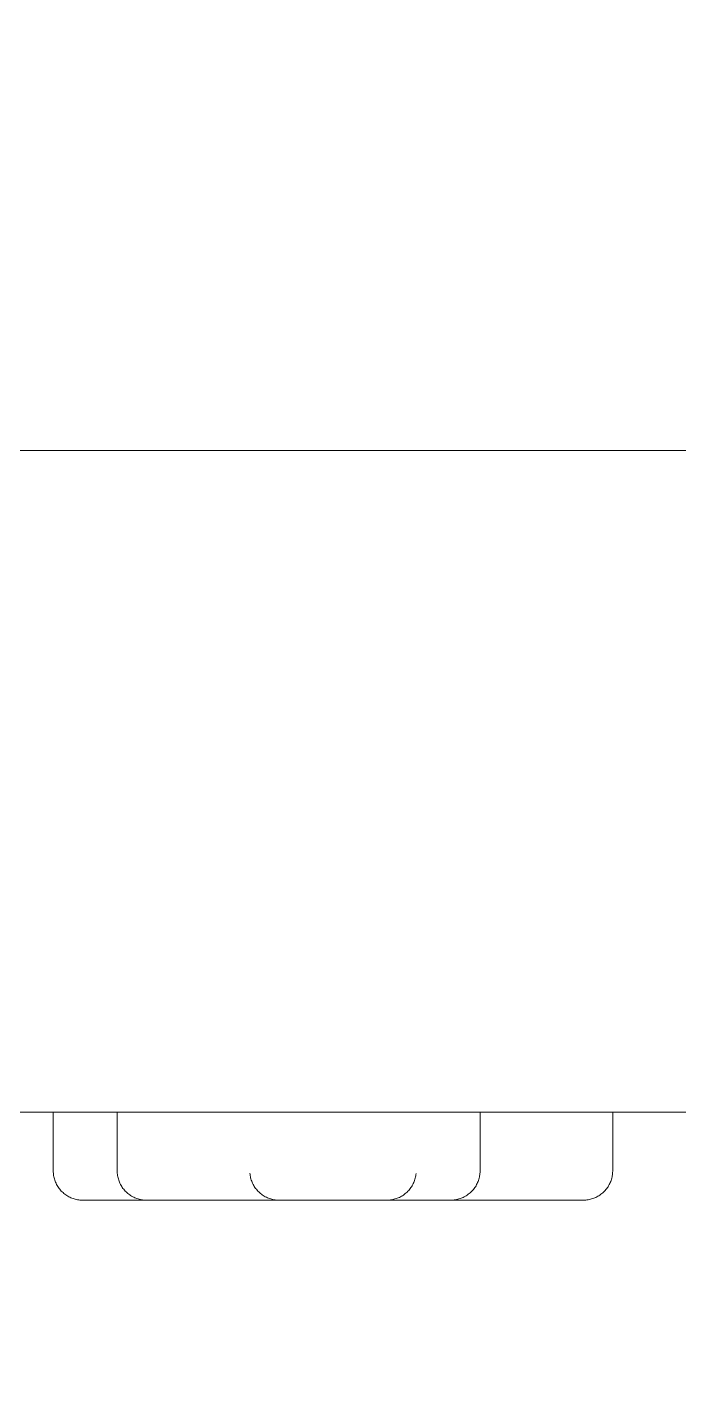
# Model space of a CAD drawing. Header units: metres. Extents: x 13415 to 21618, y 7657 to 10396.
# Drawn here: x 20235.865 to 20238.093, y 8014.333 to 8018.954 of the extents above; entities that cross this region are included whole.
import ezdxf

# ---------------------------------------------------------------- set-up
doc = ezdxf.new("R2010")
doc.units = ezdxf.units.M
doc.header["$LTSCALE"] = 0.2
doc.layers.add('02', color=2, linetype='Continuous')
doc.layers.add('A-GENM', color=2, linetype='Continuous', lineweight=9)

# ---------------------------------------------------------------- blocks, each defined once
blk = doc.blocks.new('chuv')
at = {"layer": 'A-GENM'}
for p, q in [((19993.0889, 7552.5926), (19992.8599, 7552.5926)), ((19993.0585, 7552.5926), (19993.0585, 7552.3926)), ((19993.0585, 7552.5926), (19993.0585, 7552.3926)), ((19993.0889, 7552.5926), (19993.4054, 7552.5926)), ((19993.0889, 7552.5926), (19993.8317, 7552.5926)), ((19993.4054, 7552.5926), (19993.0889, 7552.5926)), ((19993.5118, 7552.5926), (19993.5118, 7552.3926)), ((19993.6302, 7552.5926), (19994.6334, 7552.5926)), ((19994.6334, 7552.5926), (19994.7518, 7552.5926)), ((19994.7518, 7552.3926), (19994.7518, 7552.5926)), ((19994.7578, 7552.5926), (19994.9702, 7552.5926)), ((19994.9702, 7552.3926), (19994.9702, 7552.5926))]:
    blk.add_line(p, q, dxfattribs=at)
at = {"layer": 'A-GENM', "flags": 128}
for points in [[(19992.2586, 7554.8526), (19992.9292, 7554.8526), (19993.5801, 7554.8526), (19994.2103, 7554.8526), (19994.8187, 7554.8526), (19995.4045, 7554.8526), (19995.9666, 7554.8526), (19996.5042, 7554.8526), (19997.0163, 7554.8526), (19997.5023, 7554.8526), (19997.9613, 7554.8526), (19998.3925, 7554.8526), (19998.7953, 7554.8526)], [(19998.899, 7554.8526), (19998.504, 7554.8526), (19998.0804, 7554.8526), (19997.6289, 7554.8526), (19997.1501, 7554.8526), (19996.645, 7554.8526), (19996.1142, 7554.8526), (19995.5586, 7554.8526), (19994.9791, 7554.8526), (19994.3767, 7554.8526), (19993.7523, 7554.8526), (19993.1068, 7554.8526), (19992.4415, 7554.8526)], [(19992.3715, 7552.5926), (19993.0486, 7552.5926), (19993.7058, 7552.5926), (19994.3422, 7552.5926), (19994.9565, 7552.5926), (19995.548, 7552.5926), (19996.1155, 7552.5926), (19996.6583, 7552.5926), (19997.1755, 7552.5926), (19997.6661, 7552.5926), (19998.1296, 7552.5926), (19998.565, 7552.5926), (19998.9717, 7552.5926)], [(19993.1585, 7552.2926), (19993.1545, 7552.2926), (19993.1505, 7552.2929), (19993.1466, 7552.2933), (19993.1426, 7552.2938), (19993.1387, 7552.2946), (19993.1348, 7552.2954), (19993.1309, 7552.2965), (19993.1271, 7552.2976), (19993.1233, 7552.299), (19993.1196, 7552.3005), (19993.1159, 7552.3021), (19993.1124, 7552.3039), (19993.1088, 7552.3058), (19993.1054, 7552.3078), (19993.1021, 7552.31), (19993.0988, 7552.3124), (19993.0956, 7552.3148), (19993.0926, 7552.3174), (19993.0896, 7552.3201), (19993.0868, 7552.3229), (19993.0841, 7552.3258), (19993.0815, 7552.3289), (19993.079, 7552.332), (19993.0766, 7552.3352), (19993.0744, 7552.3385), (19993.0723, 7552.3419), (19993.0703, 7552.3454), (19993.0685, 7552.349), (19993.0668, 7552.3526), (19993.0653, 7552.3563), (19993.0639, 7552.3601), (19993.0627, 7552.3639), (19993.0617, 7552.3678), (19993.0607, 7552.3716), (19993.06, 7552.3756), (19993.0594, 7552.3795), (19993.0589, 7552.3835), (19993.0587, 7552.3875), (19993.0585, 7552.3915), (19993.0585, 7552.3926)], [(19993.1585, 7552.2926), (19993.1545, 7552.2926), (19993.1505, 7552.2929), (19993.1466, 7552.2933), (19993.1426, 7552.2938), (19993.1387, 7552.2946), (19993.1348, 7552.2954), (19993.1309, 7552.2965), (19993.1271, 7552.2976), (19993.1233, 7552.299), (19993.1196, 7552.3005), (19993.1159, 7552.3021), (19993.1124, 7552.3039), (19993.1088, 7552.3058), (19993.1054, 7552.3078), (19993.1021, 7552.31), (19993.0988, 7552.3124), (19993.0956, 7552.3148), (19993.0926, 7552.3174), (19993.0896, 7552.3201), (19993.0868, 7552.3229), (19993.0841, 7552.3258), (19993.0815, 7552.3289), (19993.079, 7552.332), (19993.0766, 7552.3352), (19993.0744, 7552.3385), (19993.0723, 7552.3419), (19993.0703, 7552.3454), (19993.0685, 7552.349), (19993.0668, 7552.3526), (19993.0653, 7552.3563), (19993.0639, 7552.3601), (19993.0627, 7552.3639), (19993.0617, 7552.3678), (19993.0607, 7552.3716), (19993.06, 7552.3756), (19993.0594, 7552.3795), (19993.0589, 7552.3835), (19993.0587, 7552.3875), (19993.0585, 7552.3915), (19993.0585, 7552.3926)], [(19993.6118, 7552.2926), (19993.6078, 7552.2926), (19993.6038, 7552.2929), (19993.5998, 7552.2933), (19993.5958, 7552.2938), (19993.5919, 7552.2946), (19993.588, 7552.2954), (19993.5841, 7552.2965), (19993.5803, 7552.2976), (19993.5765, 7552.299), (19993.5728, 7552.3005), (19993.5692, 7552.3021), (19993.5656, 7552.3039), (19993.5621, 7552.3058), (19993.5587, 7552.3078), (19993.5553, 7552.31), (19993.5521, 7552.3124), (19993.5489, 7552.3148), (19993.5458, 7552.3174), (19993.5429, 7552.3201), (19993.54, 7552.3229), (19993.5373, 7552.3258), (19993.5347, 7552.3289), (19993.5322, 7552.332), (19993.5299, 7552.3352), (19993.5276, 7552.3385), (19993.5255, 7552.3419), (19993.5236, 7552.3454), (19993.5218, 7552.349), (19993.5201, 7552.3526), (19993.5186, 7552.3563), (19993.5172, 7552.3601), (19993.516, 7552.3639), (19993.5149, 7552.3678), (19993.514, 7552.3716), (19993.5132, 7552.3756), (19993.5126, 7552.3795), (19993.5122, 7552.3835), (19993.5119, 7552.3875), (19993.5118, 7552.3915), (19993.5118, 7552.3926)], [(19993.6118, 7552.2926), (19993.6078, 7552.2926), (19993.6038, 7552.2929), (19993.5998, 7552.2933), (19993.5958, 7552.2938), (19993.5919, 7552.2946), (19993.588, 7552.2954), (19993.5841, 7552.2965), (19993.5803, 7552.2976), (19993.5765, 7552.299), (19993.5728, 7552.3005), (19993.5692, 7552.3021), (19993.5656, 7552.3039), (19993.5621, 7552.3058), (19993.5587, 7552.3078), (19993.5553, 7552.31), (19993.5521, 7552.3124), (19993.5489, 7552.3148), (19993.5458, 7552.3174), (19993.5429, 7552.3201), (19993.54, 7552.3229), (19993.5373, 7552.3258), (19993.5347, 7552.3289), (19993.5322, 7552.332), (19993.5299, 7552.3352), (19993.5276, 7552.3385), (19993.5255, 7552.3419), (19993.5236, 7552.3454), (19993.5218, 7552.349), (19993.5201, 7552.3526), (19993.5186, 7552.3563), (19993.5172, 7552.3601), (19993.516, 7552.3639), (19993.5149, 7552.3678), (19993.514, 7552.3716), (19993.5132, 7552.3756), (19993.5126, 7552.3795), (19993.5122, 7552.3835)], [(19993.8302, 7552.2926), (19993.8262, 7552.2926), (19993.8222, 7552.2929), (19993.8182, 7552.2933), (19993.8143, 7552.2938), (19993.8103, 7552.2946), (19993.8064, 7552.2954), (19993.8026, 7552.2965), (19993.7987, 7552.2976), (19993.795, 7552.299), (19993.7912, 7552.3005), (19993.7876, 7552.3021), (19993.784, 7552.3039), (19993.7805, 7552.3058), (19993.7771, 7552.3078), (19993.7737, 7552.31), (19993.7705, 7552.3124), (19993.7673, 7552.3148), (19993.7643, 7552.3174), (19993.7613, 7552.3201), (19993.7585, 7552.3229), (19993.7557, 7552.3258), (19993.7531, 7552.3289), (19993.7506, 7552.332), (19993.7483, 7552.3352), (19993.746, 7552.3385), (19993.744, 7552.3419), (19993.742, 7552.3454), (19993.7402, 7552.349), (19993.7385, 7552.3526), (19993.737, 7552.3563), (19993.7356, 7552.3601), (19993.7344, 7552.3639), (19993.7333, 7552.3678), (19993.7324, 7552.3716), (19993.7316, 7552.3756), (19993.731, 7552.3795), (19993.7306, 7552.3835)], [(19994.2982, 7552.3846), (19994.2978, 7552.3806), (19994.2973, 7552.3766), (19994.2965, 7552.3727), (19994.2957, 7552.3688), (19994.2946, 7552.3649), (19994.2935, 7552.3611), (19994.2921, 7552.3573), (19994.2906, 7552.3536), (19994.289, 7552.35), (19994.2872, 7552.3464), (19994.2853, 7552.3429), (19994.2833, 7552.3394), (19994.2811, 7552.3361), (19994.2787, 7552.3328), (19994.2763, 7552.3297), (19994.2737, 7552.3266), (19994.271, 7552.3237), (19994.2682, 7552.3208), (19994.2653, 7552.3181), (19994.2622, 7552.3155), (19994.2591, 7552.313), (19994.2559, 7552.3106), (19994.2526, 7552.3084), (19994.2492, 7552.3063), (19994.2457, 7552.3044), (19994.2421, 7552.3026), (19994.2385, 7552.3009), (19994.2348, 7552.2994), (19994.231, 7552.298), (19994.2272, 7552.2968), (19994.2233, 7552.2957), (19994.2195, 7552.2948), (19994.2155, 7552.294), (19994.2116, 7552.2934), (19994.2076, 7552.293), (19994.2036, 7552.2927), (19994.1996, 7552.2926), (19994.1985, 7552.2926)], [(19994.2982, 7552.3846), (19994.2978, 7552.3806), (19994.2973, 7552.3766), (19994.2965, 7552.3727), (19994.2957, 7552.3688), (19994.2946, 7552.3649), (19994.2935, 7552.3611), (19994.2921, 7552.3573), (19994.2906, 7552.3536), (19994.289, 7552.35), (19994.2872, 7552.3464), (19994.2853, 7552.3429), (19994.2833, 7552.3394), (19994.2811, 7552.3361), (19994.2787, 7552.3328), (19994.2763, 7552.3297), (19994.2737, 7552.3266), (19994.271, 7552.3237), (19994.2682, 7552.3208), (19994.2653, 7552.3181), (19994.2622, 7552.3155), (19994.2591, 7552.313), (19994.2559, 7552.3106), (19994.2526, 7552.3084), (19994.2492, 7552.3063), (19994.2457, 7552.3044), (19994.2421, 7552.3026), (19994.2385, 7552.3009), (19994.2348, 7552.2994), (19994.231, 7552.298), (19994.2272, 7552.2968), (19994.2233, 7552.2957), (19994.2195, 7552.2948), (19994.2155, 7552.294), (19994.2116, 7552.2934), (19994.2076, 7552.293), (19994.2036, 7552.2927), (19994.1996, 7552.2926), (19994.1985, 7552.2926)], [(19994.7518, 7552.3926), (19994.7517, 7552.3886), (19994.7515, 7552.3846), (19994.7511, 7552.3806), (19994.7505, 7552.3766), (19994.7498, 7552.3727), (19994.7489, 7552.3688), (19994.7479, 7552.3649), (19994.7467, 7552.3611), (19994.7454, 7552.3573), (19994.7439, 7552.3536), (19994.7423, 7552.35), (19994.7405, 7552.3464), (19994.7386, 7552.3429), (19994.7365, 7552.3394), (19994.7343, 7552.3361), (19994.732, 7552.3328), (19994.7295, 7552.3297), (19994.727, 7552.3266), (19994.7243, 7552.3237), (19994.7214, 7552.3208), (19994.7185, 7552.3181), (19994.7155, 7552.3155), (19994.7124, 7552.313), (19994.7091, 7552.3106), (19994.7058, 7552.3084), (19994.7024, 7552.3063), (19994.6989, 7552.3044), (19994.6953, 7552.3026), (19994.6917, 7552.3009), (19994.688, 7552.2994), (19994.6843, 7552.298), (19994.6804, 7552.2968), (19994.6766, 7552.2957), (19994.6727, 7552.2948), (19994.6688, 7552.294), (19994.6648, 7552.2934), (19994.6608, 7552.293), (19994.6569, 7552.2927), (19994.6529, 7552.2926), (19994.6518, 7552.2926)], [(19994.7515, 7552.3846), (19994.7511, 7552.3806), (19994.7505, 7552.3766), (19994.7498, 7552.3727), (19994.7489, 7552.3688), (19994.7479, 7552.3649), (19994.7467, 7552.3611), (19994.7454, 7552.3573), (19994.7439, 7552.3536), (19994.7423, 7552.35), (19994.7405, 7552.3464), (19994.7386, 7552.3429), (19994.7365, 7552.3394), (19994.7343, 7552.3361), (19994.732, 7552.3328), (19994.7295, 7552.3297), (19994.727, 7552.3266), (19994.7243, 7552.3237), (19994.7214, 7552.3208), (19994.7185, 7552.3181), (19994.7155, 7552.3155), (19994.7124, 7552.313), (19994.7091, 7552.3106), (19994.7058, 7552.3084), (19994.7024, 7552.3063), (19994.6989, 7552.3044), (19994.6953, 7552.3026), (19994.6917, 7552.3009), (19994.688, 7552.2994), (19994.6843, 7552.298), (19994.6804, 7552.2968), (19994.6766, 7552.2957), (19994.6727, 7552.2948), (19994.6688, 7552.294), (19994.6648, 7552.2934), (19994.6608, 7552.293), (19994.6569, 7552.2927), (19994.6529, 7552.2926), (19994.6518, 7552.2926)], [(19994.9702, 7552.3926), (19994.9701, 7552.3886), (19994.9699, 7552.3846), (19994.9695, 7552.3806), (19994.9689, 7552.3766), (19994.9682, 7552.3727), (19994.9673, 7552.3688), (19994.9663, 7552.3649), (19994.9651, 7552.3611), (19994.9638, 7552.3573), (19994.9623, 7552.3536), (19994.9607, 7552.35), (19994.9589, 7552.3464), (19994.957, 7552.3429), (19994.9549, 7552.3394), (19994.9527, 7552.3361), (19994.9504, 7552.3328), (19994.9479, 7552.3297), (19994.9454, 7552.3266), (19994.9427, 7552.3237), (19994.9399, 7552.3208), (19994.9369, 7552.3181), (19994.9339, 7552.3155), (19994.9308, 7552.313), (19994.9275, 7552.3106), (19994.9242, 7552.3084), (19994.9208, 7552.3063), (19994.9173, 7552.3044), (19994.9138, 7552.3026), (19994.9101, 7552.3009), (19994.9064, 7552.2994), (19994.9027, 7552.298), (19994.8989, 7552.2968), (19994.895, 7552.2957), (19994.8911, 7552.2948), (19994.8872, 7552.294), (19994.8832, 7552.2934), (19994.8793, 7552.293), (19994.8753, 7552.2927), (19994.8713, 7552.2926), (19994.8702, 7552.2926)], [(19993.1585, 7552.2926), (19993.1589, 7552.2926), (19993.1602, 7552.2926), (19993.1623, 7552.2926), (19993.1652, 7552.2926), (19993.1689, 7552.2926), (19993.1734, 7552.2926), (19993.1788, 7552.2926), (19993.184, 7552.2926)], [(19993.1585, 7552.2926), (19993.1589, 7552.2926), (19993.1602, 7552.2926), (19993.1623, 7552.2926), (19993.1652, 7552.2926), (19993.1689, 7552.2926), (19993.1734, 7552.2926), (19993.1788, 7552.2926), (19993.1849, 7552.2926), (19993.1919, 7552.2926), (19993.1996, 7552.2926), (19993.2081, 7552.2926), (19993.2173, 7552.2926), (19993.2273, 7552.2926), (19993.238, 7552.2926), (19993.2494, 7552.2926), (19993.2614, 7552.2926), (19993.2742, 7552.2926), (19993.2876, 7552.2926), (19993.3016, 7552.2926), (19993.3162, 7552.2926), (19993.3314, 7552.2926), (19993.3472, 7552.2926), (19993.3635, 7552.2926), (19993.3803, 7552.2926), (19993.3976, 7552.2926), (19993.4153, 7552.2926), (19993.4334, 7552.2926), (19993.452, 7552.2926), (19993.4709, 7552.2926), (19993.4901, 7552.2926), (19993.5096, 7552.2926), (19993.5294, 7552.2926), (19993.5495, 7552.2926), (19993.5697, 7552.2926), (19993.5901, 7552.2926), (19993.6107, 7552.2926), (19993.6314, 7552.2926), (19993.6521, 7552.2926), (19993.6729, 7552.2926), (19993.6937, 7552.2926), (19993.7145, 7552.2926), (19993.7352, 7552.2926), (19993.7558, 7552.2926), (19993.7763, 7552.2926), (19993.7967, 7552.2926), (19993.8168, 7552.2926), (19993.8368, 7552.2926), (19993.8564, 7552.2926), (19993.8758, 7552.2926), (19993.8949, 7552.2926), (19993.9137, 7552.2926), (19993.932, 7552.2926), (19993.95, 7552.2926), (19993.9675, 7552.2926), (19993.9845, 7552.2926), (19994.0011, 7552.2926), (19994.0172, 7552.2926), (19994.0327, 7552.2926), (19994.0476, 7552.2926), (19994.062, 7552.2926), (19994.0757, 7552.2926), (19994.0888, 7552.2926), (19994.1013, 7552.2926), (19994.113, 7552.2926), (19994.1241, 7552.2926), (19994.1345, 7552.2926), (19994.1441, 7552.2926), (19994.153, 7552.2926), (19994.1611, 7552.2926), (19994.1685, 7552.2926), (19994.1731, 7552.2926)], [(19994.1731, 7552.2926), (19994.1663, 7552.2926), (19994.1587, 7552.2926), (19994.1503, 7552.2926), (19994.1412, 7552.2926), (19994.1313, 7552.2926), (19994.1207, 7552.2926), (19994.1094, 7552.2926), (19994.0974, 7552.2926), (19994.0848, 7552.2926), (19994.0715, 7552.2926), (19994.0575, 7552.2926), (19994.043, 7552.2926), (19994.0279, 7552.2926), (19994.0122, 7552.2926), (19993.996, 7552.2926), (19993.9792, 7552.2926), (19993.962, 7552.2926), (19993.9444, 7552.2926), (19993.9263, 7552.2926), (19993.9078, 7552.2926), (19993.889, 7552.2926), (19993.8698, 7552.2926), (19993.8503, 7552.2926), (19993.8305, 7552.2926), (19993.8105, 7552.2926), (19993.7903, 7552.2926), (19993.7699, 7552.2926), (19993.7494, 7552.2926), (19993.7287, 7552.2926), (19993.708, 7552.2926), (19993.6872, 7552.2926), (19993.6664, 7552.2926), (19993.6456, 7552.2926), (19993.6249, 7552.2926), (19993.6042, 7552.2926), (19993.5837, 7552.2926), (19993.5633, 7552.2926), (19993.5432, 7552.2926), (19993.5232, 7552.2926), (19993.5035, 7552.2926), (19993.484, 7552.2926), (19993.4649, 7552.2926), (19993.4461, 7552.2926), (19993.4277, 7552.2926), (19993.4097, 7552.2926), (19993.3921, 7552.2926), (19993.375, 7552.2926), (19993.3583, 7552.2926), (19993.3422, 7552.2926), (19993.3266, 7552.2926), (19993.3116, 7552.2926), (19993.2971, 7552.2926), (19993.2833, 7552.2926), (19993.2701, 7552.2926), (19993.2576, 7552.2926), (19993.2457, 7552.2926), (19993.2345, 7552.2926), (19993.2241, 7552.2926), (19993.2143, 7552.2926), (19993.2053, 7552.2926), (19993.1971, 7552.2926), (19993.1896, 7552.2926), (19993.1829, 7552.2926), (19993.177, 7552.2926), (19993.1719, 7552.2926), (19993.1676, 7552.2926), (19993.1642, 7552.2926), (19993.1615, 7552.2926), (19993.1597, 7552.2926), (19993.1587, 7552.2926)], [(19993.184, 7552.2926), (19993.1779, 7552.2926), (19993.1727, 7552.2926), (19993.1683, 7552.2926), (19993.1647, 7552.2926), (19993.1619, 7552.2926), (19993.16, 7552.2926), (19993.1588, 7552.2926)], [(19993.184, 7552.2926), (19993.1908, 7552.2926), (19993.1984, 7552.2926), (19993.2068, 7552.2926), (19993.2159, 7552.2926), (19993.2258, 7552.2926), (19993.2363, 7552.2926), (19993.2476, 7552.2926), (19993.2596, 7552.2926), (19993.2723, 7552.2926), (19993.2856, 7552.2926), (19993.2995, 7552.2926), (19993.3141, 7552.2926), (19993.3292, 7552.2926), (19993.3449, 7552.2926), (19993.3611, 7552.2926), (19993.3778, 7552.2926), (19993.395, 7552.2926), (19993.4127, 7552.2926), (19993.4308, 7552.2926), (19993.4492, 7552.2926), (19993.4681, 7552.2926), (19993.4873, 7552.2926), (19993.5068, 7552.2926), (19993.5265, 7552.2926), (19993.5465, 7552.2926), (19993.5668, 7552.2926), (19993.5872, 7552.2926), (19993.6077, 7552.2926), (19993.6284, 7552.2926), (19993.6491, 7552.2926), (19993.6699, 7552.2926), (19993.6907, 7552.2926), (19993.7115, 7552.2926), (19993.7322, 7552.2926), (19993.7528, 7552.2926), (19993.7733, 7552.2926), (19993.7937, 7552.2926), (19993.8139, 7552.2926), (19993.8339, 7552.2926), (19993.8536, 7552.2926), (19993.873, 7552.2926), (19993.8922, 7552.2926), (19993.9109, 7552.2926), (19993.9294, 7552.2926), (19993.9474, 7552.2926), (19993.965, 7552.2926), (19993.9821, 7552.2926), (19993.9987, 7552.2926), (19994.0149, 7552.2926), (19994.0304, 7552.2926), (19994.0455, 7552.2926), (19994.0599, 7552.2926), (19994.0737, 7552.2926), (19994.0869, 7552.2926), (19994.0995, 7552.2926), (19994.1114, 7552.2926), (19994.1225, 7552.2926), (19994.133, 7552.2926), (19994.1427, 7552.2926), (19994.1517, 7552.2926), (19994.16, 7552.2926), (19994.1675, 7552.2926), (19994.1741, 7552.2926), (19994.18, 7552.2926), (19994.1851, 7552.2926), (19994.1894, 7552.2926), (19994.1929, 7552.2926), (19994.1955, 7552.2926), (19994.1973, 7552.2926), (19994.1983, 7552.2926)], [(19994.1985, 7552.2926), (19994.1981, 7552.2926), (19994.1969, 7552.2926), (19994.1948, 7552.2926), (19994.1919, 7552.2926), (19994.1882, 7552.2926), (19994.1836, 7552.2926), (19994.1783, 7552.2926), (19994.1721, 7552.2926), (19994.1652, 7552.2926), (19994.1575, 7552.2926), (19994.149, 7552.2926), (19994.1398, 7552.2926), (19994.1298, 7552.2926), (19994.1191, 7552.2926), (19994.1077, 7552.2926), (19994.0956, 7552.2926), (19994.0829, 7552.2926), (19994.0695, 7552.2926), (19994.0554, 7552.2926), (19994.0408, 7552.2926), (19994.0256, 7552.2926), (19994.0098, 7552.2926), (19993.9936, 7552.2926), (19993.9768, 7552.2926), (19993.9595, 7552.2926), (19993.9418, 7552.2926), (19993.9236, 7552.2926), (19993.9051, 7552.2926), (19993.8862, 7552.2926), (19993.867, 7552.2926), (19993.8474, 7552.2926), (19993.8276, 7552.2926), (19993.8076, 7552.2926), (19993.7873, 7552.2926), (19993.7669, 7552.2926), (19993.7463, 7552.2926), (19993.7257, 7552.2926), (19993.7049, 7552.2926), (19993.6841, 7552.2926), (19993.6633, 7552.2926), (19993.6426, 7552.2926), (19993.6219, 7552.2926), (19993.6012, 7552.2926), (19993.5807, 7552.2926), (19993.5604, 7552.2926), (19993.5402, 7552.2926), (19993.5203, 7552.2926), (19993.5006, 7552.2926), (19993.4812, 7552.2926), (19993.4621, 7552.2926), (19993.4434, 7552.2926), (19993.425, 7552.2926), (19993.4071, 7552.2926), (19993.3896, 7552.2926), (19993.3725, 7552.2926), (19993.3559, 7552.2926), (19993.3399, 7552.2926), (19993.3244, 7552.2926), (19993.3094, 7552.2926), (19993.2951, 7552.2926), (19993.2813, 7552.2926), (19993.2682, 7552.2926), (19993.2558, 7552.2926), (19993.244, 7552.2926), (19993.2329, 7552.2926), (19993.2226, 7552.2926), (19993.2129, 7552.2926), (19993.2041, 7552.2926), (19993.1959, 7552.2926), (19993.1886, 7552.2926), (19993.184, 7552.2926)], [(19993.6118, 7552.2926), (19993.6122, 7552.2926), (19993.6134, 7552.2926), (19993.6155, 7552.2926), (19993.6184, 7552.2926), (19993.6221, 7552.2926), (19993.6267, 7552.2926), (19993.632, 7552.2926), (19993.6382, 7552.2926), (19993.6451, 7552.2926), (19993.6528, 7552.2926), (19993.6613, 7552.2926), (19993.6705, 7552.2926), (19993.6805, 7552.2926), (19993.6912, 7552.2926), (19993.7026, 7552.2926), (19993.7111, 7552.2926)], [(19993.6118, 7552.2926), (19993.6122, 7552.2926), (19993.6134, 7552.2926), (19993.6155, 7552.2926), (19993.6184, 7552.2926), (19993.6221, 7552.2926), (19993.6267, 7552.2926), (19993.632, 7552.2926), (19993.6382, 7552.2926), (19993.6451, 7552.2926), (19993.6528, 7552.2926), (19993.6613, 7552.2926), (19993.6705, 7552.2926), (19993.6805, 7552.2926), (19993.6912, 7552.2926), (19993.7026, 7552.2926), (19993.7147, 7552.2926), (19993.7274, 7552.2926), (19993.7408, 7552.2926), (19993.7549, 7552.2926), (19993.7695, 7552.2926), (19993.7847, 7552.2926), (19993.8005, 7552.2926), (19993.8168, 7552.2926), (19993.8335, 7552.2926), (19993.8508, 7552.2926), (19993.8685, 7552.2926), (19993.8867, 7552.2926), (19993.9052, 7552.2926), (19993.9241, 7552.2926), (19993.9434, 7552.2926), (19993.9629, 7552.2926), (19993.9827, 7552.2926), (19994.0027, 7552.2926), (19994.023, 7552.2926), (19994.0434, 7552.2926), (19994.064, 7552.2926), (19994.0846, 7552.2926), (19994.1054, 7552.2926), (19994.1262, 7552.2926), (19994.147, 7552.2926), (19994.1677, 7552.2926), (19994.1884, 7552.2926), (19994.2091, 7552.2926), (19994.2296, 7552.2926), (19994.2499, 7552.2926), (19994.2701, 7552.2926), (19994.29, 7552.2926), (19994.3097, 7552.2926), (19994.3291, 7552.2926), (19994.3482, 7552.2926), (19994.3669, 7552.2926), (19994.3853, 7552.2926), (19994.4032, 7552.2926), (19994.4207, 7552.2926), (19994.4378, 7552.2926), (19994.4544, 7552.2926), (19994.4704, 7552.2926), (19994.4859, 7552.2926), (19994.5009, 7552.2926), (19994.5152, 7552.2926), (19994.529, 7552.2926), (19994.5421, 7552.2926), (19994.5525, 7552.2926)], [(19993.7111, 7552.2926), (19993.6992, 7552.2926), (19993.688, 7552.2926), (19993.6775, 7552.2926), (19993.6678, 7552.2926), (19993.6588, 7552.2926), (19993.6505, 7552.2926), (19993.643, 7552.2926), (19993.6363, 7552.2926), (19993.6304, 7552.2926), (19993.6253, 7552.2926), (19993.621, 7552.2926), (19993.6175, 7552.2926), (19993.6148, 7552.2926), (19993.613, 7552.2926), (19993.612, 7552.2926)], [(19994.5525, 7552.2926), (19994.5399, 7552.2926), (19994.5267, 7552.2926), (19994.5129, 7552.2926), (19994.4984, 7552.2926), (19994.4834, 7552.2926), (19994.4678, 7552.2926), (19994.4516, 7552.2926), (19994.435, 7552.2926), (19994.4178, 7552.2926), (19994.4002, 7552.2926), (19994.3822, 7552.2926), (19994.3638, 7552.2926), (19994.345, 7552.2926), (19994.3259, 7552.2926), (19994.3064, 7552.2926), (19994.2867, 7552.2926), (19994.2667, 7552.2926), (19994.2465, 7552.2926), (19994.2261, 7552.2926), (19994.2056, 7552.2926), (19994.185, 7552.2926), (19994.1642, 7552.2926), (19994.1435, 7552.2926), (19994.1227, 7552.2926), (19994.1019, 7552.2926), (19994.0811, 7552.2926), (19994.0605, 7552.2926), (19994.0399, 7552.2926), (19994.0196, 7552.2926), (19993.9993, 7552.2926), (19993.9793, 7552.2926), (19993.9596, 7552.2926), (19993.9401, 7552.2926), (19993.9209, 7552.2926), (19993.9021, 7552.2926), (19993.8836, 7552.2926), (19993.8655, 7552.2926), (19993.8479, 7552.2926), (19993.8307, 7552.2926), (19993.814, 7552.2926), (19993.7978, 7552.2926), (19993.7821, 7552.2926), (19993.767, 7552.2926), (19993.7525, 7552.2926), (19993.7385, 7552.2926), (19993.7252, 7552.2926), (19993.7126, 7552.2926), (19993.7006, 7552.2926), (19993.6894, 7552.2926), (19993.6788, 7552.2926), (19993.6689, 7552.2926), (19993.6598, 7552.2926), (19993.6515, 7552.2926), (19993.6439, 7552.2926), (19993.6371, 7552.2926), (19993.6311, 7552.2926), (19993.6259, 7552.2926), (19993.6215, 7552.2926), (19993.6179, 7552.2926), (19993.6151, 7552.2926), (19993.6132, 7552.2926), (19993.6121, 7552.2926)], [(19993.7111, 7552.2926), (19993.7236, 7552.2926), (19993.7369, 7552.2926), (19993.7507, 7552.2926), (19993.7652, 7552.2926), (19993.7802, 7552.2926), (19993.7958, 7552.2926), (19993.8119, 7552.2926), (19993.8286, 7552.2926), (19993.8457, 7552.2926), (19993.8633, 7552.2926), (19993.8813, 7552.2926), (19993.8998, 7552.2926), (19993.9186, 7552.2926), (19993.9377, 7552.2926), (19993.9571, 7552.2926), (19993.9769, 7552.2926), (19993.9969, 7552.2926), (19994.017, 7552.2926), (19994.0374, 7552.2926), (19994.0579, 7552.2926), (19994.0786, 7552.2926), (19994.0993, 7552.2926), (19994.1201, 7552.2926), (19994.1409, 7552.2926), (19994.1617, 7552.2926), (19994.1824, 7552.2926), (19994.2031, 7552.2926), (19994.2236, 7552.2926), (19994.244, 7552.2926), (19994.2642, 7552.2926), (19994.2842, 7552.2926), (19994.304, 7552.2926), (19994.3235, 7552.2926), (19994.3426, 7552.2926), (19994.3615, 7552.2926), (19994.3799, 7552.2926), (19994.398, 7552.2926), (19994.4157, 7552.2926), (19994.4329, 7552.2926), (19994.4496, 7552.2926), (19994.4658, 7552.2926), (19994.4815, 7552.2926), (19994.4966, 7552.2926), (19994.5111, 7552.2926), (19994.525, 7552.2926), (19994.5383, 7552.2926), (19994.5509, 7552.2926), (19994.5629, 7552.2926), (19994.5742, 7552.2926), (19994.5848, 7552.2926), (19994.5946, 7552.2926), (19994.6037, 7552.2926), (19994.6121, 7552.2926), (19994.6197, 7552.2926), (19994.6265, 7552.2926), (19994.6325, 7552.2926), (19994.6377, 7552.2926), (19994.6421, 7552.2926), (19994.6457, 7552.2926), (19994.6484, 7552.2926), (19994.6504, 7552.2926), (19994.6515, 7552.2926)], [(19994.6518, 7552.2926), (19994.6514, 7552.2926), (19994.6501, 7552.2926), (19994.648, 7552.2926), (19994.6451, 7552.2926), (19994.6414, 7552.2926), (19994.6369, 7552.2926), (19994.6315, 7552.2926), (19994.6254, 7552.2926), (19994.6184, 7552.2926), (19994.6107, 7552.2926), (19994.6022, 7552.2926), (19994.593, 7552.2926), (19994.583, 7552.2926), (19994.5723, 7552.2926), (19994.561, 7552.2926), (19994.5489, 7552.2926), (19994.5361, 7552.2926), (19994.5227, 7552.2926), (19994.5087, 7552.2926), (19994.4941, 7552.2926), (19994.4789, 7552.2926), (19994.4631, 7552.2926), (19994.4468, 7552.2926), (19994.43, 7552.2926), (19994.4127, 7552.2926), (19994.395, 7552.2926), (19994.3769, 7552.2926), (19994.3583, 7552.2926), (19994.3394, 7552.2926), (19994.3202, 7552.2926), (19994.3007, 7552.2926), (19994.2809, 7552.2926), (19994.2608, 7552.2926), (19994.2406, 7552.2926), (19994.2202, 7552.2926), (19994.1996, 7552.2926), (19994.1789, 7552.2926), (19994.1582, 7552.2926), (19994.1374, 7552.2926), (19994.1166, 7552.2926), (19994.0958, 7552.2926), (19994.0751, 7552.2926), (19994.0545, 7552.2926), (19994.034, 7552.2926), (19994.0136, 7552.2926), (19993.9935, 7552.2926), (19993.9735, 7552.2926), (19993.9539, 7552.2926), (19993.9345, 7552.2926), (19993.9154, 7552.2926), (19993.8966, 7552.2926), (19993.8783, 7552.2926), (19993.8603, 7552.2926), (19993.8428, 7552.2926), (19993.8258, 7552.2926), (19993.8092, 7552.2926), (19993.7931, 7552.2926), (19993.7776, 7552.2926), (19993.7627, 7552.2926), (19993.7483, 7552.2926), (19993.7346, 7552.2926), (19993.7215, 7552.2926), (19993.7111, 7552.2926)], [(19993.8302, 7552.2926), (19993.8306, 7552.2926), (19993.8319, 7552.2926), (19993.8339, 7552.2926), (19993.8368, 7552.2926), (19993.8406, 7552.2926), (19993.8451, 7552.2926), (19993.8504, 7552.2926), (19993.8566, 7552.2926), (19993.8635, 7552.2926), (19993.8712, 7552.2926), (19993.8797, 7552.2926), (19993.889, 7552.2926), (19993.8989, 7552.2926), (19993.9096, 7552.2926), (19993.921, 7552.2926), (19993.9331, 7552.2926), (19993.9459, 7552.2926), (19993.9593, 7552.2926), (19993.9733, 7552.2926), (19993.9879, 7552.2926), (19994.0031, 7552.2926), (19994.0189, 7552.2926), (19994.0352, 7552.2926), (19994.052, 7552.2926), (19994.0692, 7552.2926), (19994.087, 7552.2926), (19994.1051, 7552.2926), (19994.1236, 7552.2926), (19994.1425, 7552.2926), (19994.1618, 7552.2926), (19994.1813, 7552.2926), (19994.2011, 7552.2926), (19994.2211, 7552.2926), (19994.2414, 7552.2926), (19994.2618, 7552.2926), (19994.2824, 7552.2926), (19994.303, 7552.2926), (19994.3238, 7552.2926), (19994.3446, 7552.2926), (19994.3654, 7552.2926), (19994.3861, 7552.2926), (19994.4069, 7552.2926), (19994.4275, 7552.2926), (19994.448, 7552.2926), (19994.4683, 7552.2926), (19994.4885, 7552.2926), (19994.5084, 7552.2926), (19994.5281, 7552.2926), (19994.5475, 7552.2926), (19994.5666, 7552.2926), (19994.5853, 7552.2926), (19994.6037, 7552.2926), (19994.6216, 7552.2926), (19994.6392, 7552.2926), (19994.6562, 7552.2926), (19994.6728, 7552.2926), (19994.6888, 7552.2926), (19994.7043, 7552.2926), (19994.7193, 7552.2926), (19994.7336, 7552.2926), (19994.7474, 7552.2926), (19994.7605, 7552.2926), (19994.7729, 7552.2926), (19994.7847, 7552.2926), (19994.7958, 7552.2926), (19994.8061, 7552.2926), (19994.8158, 7552.2926), (19994.8247, 7552.2926), (19994.8328, 7552.2926), (19994.8401, 7552.2926), (19994.8467, 7552.2926), (19994.8525, 7552.2926), (19994.8575, 7552.2926), (19994.8616, 7552.2926), (19994.865, 7552.2926), (19994.8675, 7552.2926), (19994.8692, 7552.2926), (19994.8701, 7552.2926)], [(19994.8702, 7552.2926), (19994.8698, 7552.2926), (19994.8685, 7552.2926), (19994.8665, 7552.2926), (19994.8635, 7552.2926), (19994.8598, 7552.2926), (19994.8553, 7552.2926), (19994.8499, 7552.2926), (19994.8438, 7552.2926), (19994.8369, 7552.2926), (19994.8291, 7552.2926), (19994.8207, 7552.2926), (19994.8114, 7552.2926), (19994.8015, 7552.2926), (19994.7908, 7552.2926), (19994.7794, 7552.2926), (19994.7673, 7552.2926), (19994.7545, 7552.2926), (19994.7411, 7552.2926), (19994.7271, 7552.2926), (19994.7125, 7552.2926), (19994.6973, 7552.2926), (19994.6815, 7552.2926), (19994.6652, 7552.2926), (19994.6484, 7552.2926), (19994.6311, 7552.2926), (19994.6134, 7552.2926), (19994.5953, 7552.2926), (19994.5767, 7552.2926), (19994.5578, 7552.2926), (19994.5386, 7552.2926), (19994.5191, 7552.2926), (19994.4993, 7552.2926), (19994.4792, 7552.2926), (19994.459, 7552.2926), (19994.4386, 7552.2926), (19994.418, 7552.2926), (19994.3973, 7552.2926), (19994.3766, 7552.2926), (19994.3558, 7552.2926), (19994.335, 7552.2926), (19994.3142, 7552.2926), (19994.2935, 7552.2926), (19994.2729, 7552.2926), (19994.2524, 7552.2926), (19994.232, 7552.2926), (19994.2119, 7552.2926), (19994.192, 7552.2926), (19994.1723, 7552.2926), (19994.1529, 7552.2926), (19994.1338, 7552.2926), (19994.1151, 7552.2926), (19994.0967, 7552.2926), (19994.0787, 7552.2926), (19994.0612, 7552.2926), (19994.0442, 7552.2926), (19994.0276, 7552.2926), (19994.0116, 7552.2926), (19993.996, 7552.2926), (19993.9811, 7552.2926), (19993.9667, 7552.2926), (19993.953, 7552.2926), (19993.9399, 7552.2926), (19993.9275, 7552.2926), (19993.9157, 7552.2926), (19993.9046, 7552.2926), (19993.8942, 7552.2926), (19993.8846, 7552.2926), (19993.8757, 7552.2926), (19993.8676, 7552.2926), (19993.8602, 7552.2926), (19993.8537, 7552.2926), (19993.8479, 7552.2926), (19993.8429, 7552.2926), (19993.8387, 7552.2926), (19993.8354, 7552.2926), (19993.8329, 7552.2926), (19993.8312, 7552.2926), (19993.8303, 7552.2926)], [(19994.1985, 7552.2926), (19994.1981, 7552.2926), (19994.1969, 7552.2926), (19994.1948, 7552.2926), (19994.1919, 7552.2926), (19994.1882, 7552.2926), (19994.1836, 7552.2926), (19994.1783, 7552.2926), (19994.1731, 7552.2926)], [(19994.1731, 7552.2926), (19994.1791, 7552.2926), (19994.1843, 7552.2926), (19994.1888, 7552.2926), (19994.1924, 7552.2926), (19994.1951, 7552.2926), (19994.1971, 7552.2926), (19994.1982, 7552.2926)], [(19994.6518, 7552.2926), (19994.6514, 7552.2926), (19994.6501, 7552.2926), (19994.648, 7552.2926), (19994.6451, 7552.2926), (19994.6414, 7552.2926), (19994.6369, 7552.2926), (19994.6315, 7552.2926), (19994.6254, 7552.2926), (19994.6184, 7552.2926), (19994.6107, 7552.2926), (19994.6022, 7552.2926), (19994.593, 7552.2926), (19994.583, 7552.2926), (19994.5723, 7552.2926), (19994.561, 7552.2926), (19994.5525, 7552.2926)], [(19994.5525, 7552.2926), (19994.5644, 7552.2926), (19994.5755, 7552.2926), (19994.586, 7552.2926), (19994.5958, 7552.2926), (19994.6048, 7552.2926), (19994.6131, 7552.2926), (19994.6205, 7552.2926), (19994.6273, 7552.2926), (19994.6332, 7552.2926), (19994.6383, 7552.2926), (19994.6426, 7552.2926), (19994.6461, 7552.2926), (19994.6487, 7552.2926), (19994.6506, 7552.2926), (19994.6516, 7552.2926)]]:
    blk.add_lwpolyline(points, dxfattribs=at)

msp = doc.modelspace()

# ---------------------------------------------------------------- hatches: boundary and pattern name
at = {"layer": '02'}
h = msp.add_hatch(dxfattribs=at)
h.set_pattern_fill('ANSI35', color=1, scale=3.5)
h.set_pattern_definition([(45, (-4883.862, 1667.13), (-15.715448, 15.715448), []), (45, (-4868.147, 1667.13), (-15.715448, 15.715448), [27.78125, -5.55625, 0, -5.55625])])
h.paths.add_polyline_path([(20134.3479, 8060.2069), (20080.3479, 8060.2069), (20080.3479, 8006.2069), (20134.3479, 8006.2069)])
h.paths.add_polyline_path([(20289.3479, 8060.2069), (20235.3479, 8060.2069), (20235.3479, 8006.2069), (20289.3479, 8006.2069)])

# ---------------------------------------------------------------- block references
at = {"layer": '02', "linetype": 'ByBlock', "xscale": -1}
msp.add_blockref('chuv', (40230.9249, 462.6544), dxfattribs=at)

doc.saveas('drawing.dxf')
